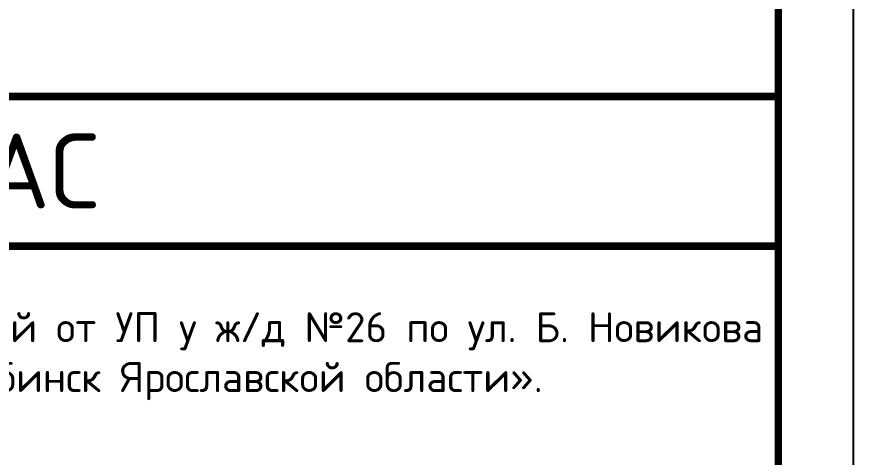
# Model space of a CAD drawing. Header units: millimetres. Extents: x 1601 to 14530, y 1157 to 12625.
# Drawn here: x 2499.3 to 2555.2, y 2167.2 to 2196.6 of the extents above; entities that cross this region are included whole.
import ezdxf
from ezdxf.enums import TextEntityAlignment as Align

# ---------------------------------------------------------------- set-up
doc = ezdxf.new("R2010")
doc.units = ezdxf.units.MM
doc.layers.add('Размерный', color=4, linetype='Continuous', lineweight=30)
doc.styles.add('-ISOCPEUR-', font='isocpeur.TTF')
doc.styles.add('GOST', font='GOST Common.ttf')

# ---------------------------------------------------------------- blocks, each defined once
blk = doc.blocks.new('*U372')
blk.add_lwpolyline([(0, 0), (420, 0), (420, -297), (0, -297)], close=True)
at = {"const_width": 0.5}
blk.add_lwpolyline([(20, -5), (415, -5), (415, -292), (20, -292)], close=True, dxfattribs=at)
for points in [[(230, -292), (230, -237), (415, -237)], [(295, -247), (415, -247)]]:
    blk.add_lwpolyline(points, dxfattribs=at)
at = {"insert": (353.292, -254.349), "char_height": 2, "width": 124.31117, "attachment_point": 5, "style": '-ISOCPEUR-'}
blk.add_mtext('\\pi2.57236;{\\C7;«Капитальный ремонт (реконструкция) тепловых сетей от УП у ж/д №26 по ул. Б. Новикова до ТК-8018 ул. Расплетина, д 7 в ГО г. Рыбинск Ярославской области».}', dxfattribs=at)
at = {"style": 'GOST'}
blk.add_attdef('РАЗРАБОТАЛ', text='', height=2.5, dxfattribs=at).set_placement((250.501, -264.224), align=Align.MIDDLE_LEFT)
blk.add_attdef('ПРОВЕРИЛ', (250.749, -270.729), '', height=2.5, dxfattribs=at)
at = {"style": 'GOST', "flags": 8}
for tag, p in [('ЛИСТ', (387.603, -271.867)), ('ЛИСТОВ', (405.299, -271.865)), ('ФОРМАТ', (380.972, -294.745))]:
    blk.add_attdef(tag, text='', height=3, dxfattribs=at).set_placement(p, align=Align.MIDDLE_CENTER)
blk.add_attdef('ИМЯ_ЧЕРТЕЖА_001', (321.53, -284.988), '', height=3, dxfattribs=at)

msp = doc.modelspace()

# ---------------------------------------------------------------- block references
msp.add_blockref('*U372', (2135.1931, 2428.3082))

# ---------------------------------------------------------------- texts
at = {"layer": 'Размерный', "color": 7, "lineweight": 30, "insert": (2459.7637, 2188.833), "char_height": 5, "width": 185, "attachment_point": 1, "style": '-ISOCPEUR-'}
msp.add_mtext('\\pl10;47/2019-АС', dxfattribs=at)

doc.saveas('drawing.dxf')
